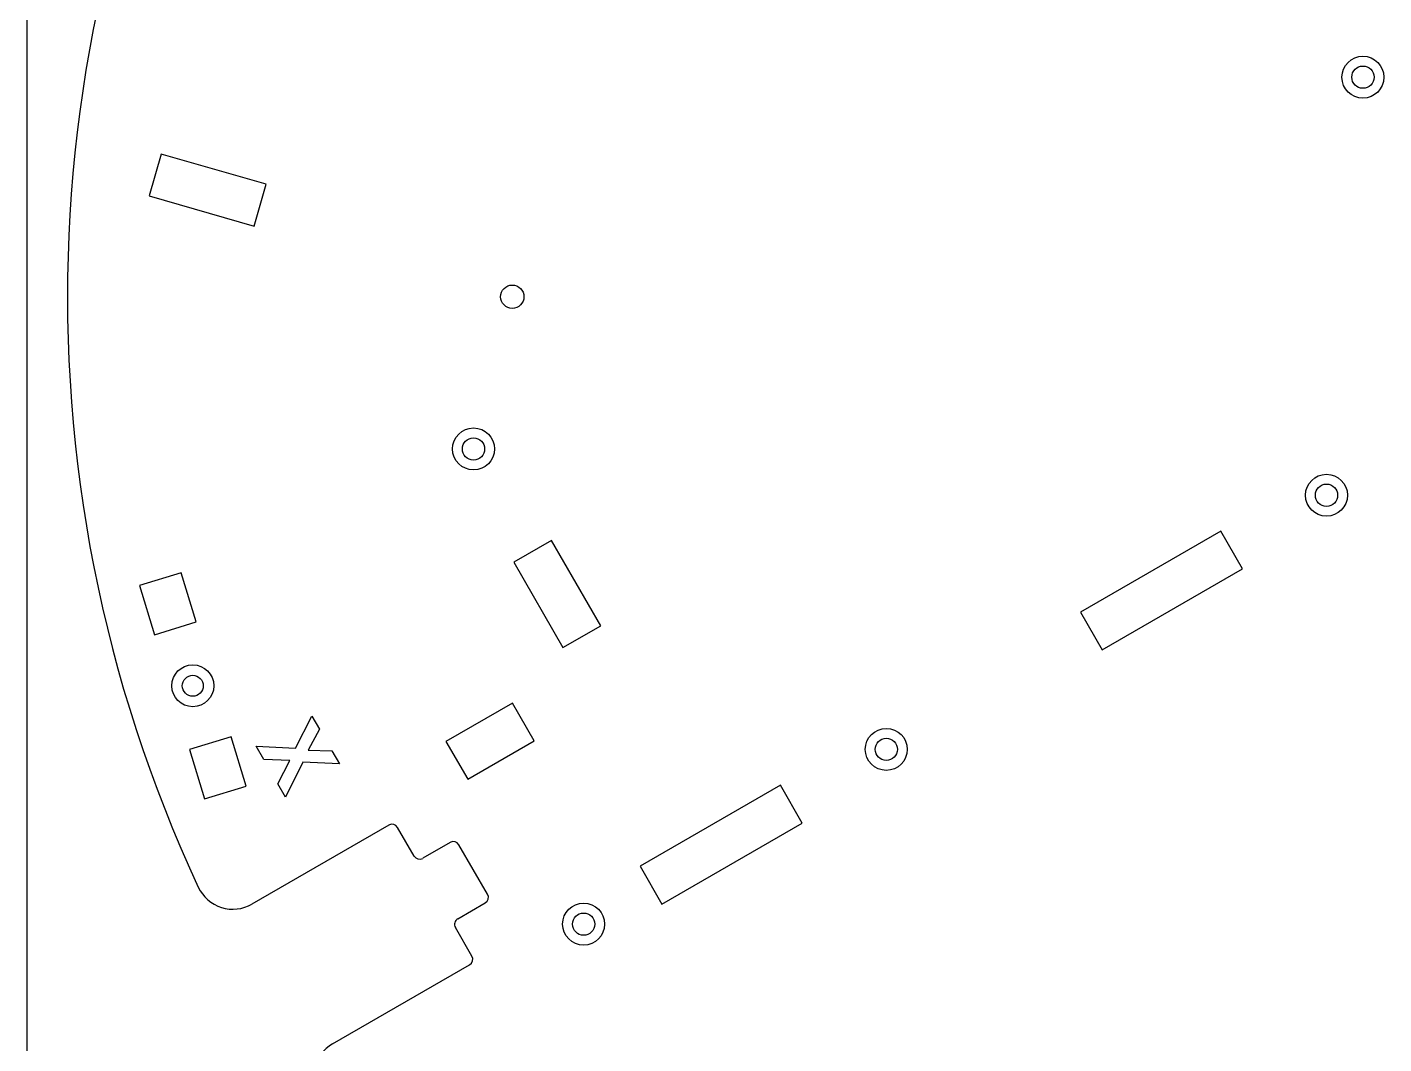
# Model space of a CAD drawing. Header units: inches. Extents: x -1316 to -504, y 751 to 1208.
# Drawn here: x -1316.5 to -1103, y 862.2 to 1022.2 of the extents above; entities that cross this region are included whole.
import ezdxf

# ---------------------------------------------------------------- set-up
doc = ezdxf.new("R2010")
doc.units = ezdxf.units.IN
doc.header["$MEASUREMENT"] = 0
doc.linetypes.add('Continuous2', pattern=[0])
for name, color, linetype in [('68343 AND 68344 CARRIAGE AND ARM PLATE', 1, 'Continuous'), ('68351 TABLE', 1, 'Continuous'), ('STOCK OUTLINE', 1, 'Continuous')]:
    doc.layers.add(name, color=color, linetype=linetype)

msp = doc.modelspace()

# ---------------------------------------------------------------- linework, layer by layer
at = {"layer": '68343 AND 68344 CARRIAGE AND ARM PLATE', "color": 5, "linetype": 'Continuous2', "lineweight": -3, "true_color": 0x0000ff}
msp.add_circle((-1240.12, 979.81), 1.84, dxfattribs=at)
at = {"layer": '68351 TABLE', "color": 5, "linetype": 'Continuous2', "lineweight": -3, "true_color": 0x0000ff}
for p, q in [((-1295.4, 1002.27), (-1297.29, 995.67)), ((-1278.86, 997.53), (-1295.4, 1002.27)), ((-1280.75, 990.93), (-1278.86, 997.53)), ((-1297.29, 995.67), (-1280.75, 990.93)), ((-1128.63, 942.92), (-1150.71, 930.17)), ((-1125.2, 936.98), (-1128.63, 942.92)), ((-1233.95, 941.46), (-1239.89, 938.03)), ((-1226.2, 928.04), (-1233.95, 941.46)), ((-1239.89, 938.03), (-1232.14, 924.61)), ((-1292.25, 936.37), (-1298.81, 934.36)), ((-1289.88, 928.62), (-1292.25, 936.37)), ((-1147.28, 924.23), (-1125.2, 936.98)), ((-1298.81, 934.36), (-1296.44, 926.62)), ((-1150.71, 930.17), (-1147.28, 924.23)), ((-1296.44, 926.62), (-1289.88, 928.62)), ((-1232.14, 924.61), (-1226.2, 928.04)), ((-1240.09, 915.87), (-1250.57, 909.82)), ((-1236.66, 909.93), (-1240.09, 915.87)), ((-1284.36, 910.55), (-1290.92, 908.54)), ((-1281.99, 902.8), (-1284.36, 910.55)), ((-1250.57, 909.82), (-1247.14, 903.88)), ((-1247.14, 903.88), (-1236.66, 909.93)), ((-1290.92, 908.54), (-1288.55, 900.8)), ((-1288.55, 900.8), (-1281.99, 902.8)), ((-1197.91, 902.92), (-1220, 890.17)), ((-1194.48, 896.98), (-1197.91, 902.92)), ((-1216.57, 884.23), (-1194.48, 896.98)), ((-1220, 890.17), (-1216.57, 884.23))]:
    msp.add_line(p, q, dxfattribs=at)
at = {"layer": '68351 TABLE', "color": 3, "linetype": 'Continuous2', "lineweight": -3, "true_color": 0x00ff00}
for p, q in [((-1274.23, 908.74), (-1271.65, 913.8)), ((-1270.48, 911.76), (-1272.25, 908.43)), ((-1271.65, 913.8), (-1270.48, 911.76)), ((-1280.44, 909.09), (-1274.23, 908.74)), ((-1279.23, 907), (-1280.44, 909.09)), ((-1272.25, 908.43), (-1268.5, 908.34)), ((-1268.5, 908.34), (-1267.33, 906.32)), ((-1275.14, 906.81), (-1279.23, 907)), ((-1277.02, 903.17), (-1275.14, 906.81)), ((-1273.07, 906.58), (-1275.81, 901.07)), ((-1267.33, 906.32), (-1273.07, 906.58)), ((-1275.81, 901.07), (-1277.02, 903.17))]:
    msp.add_line(p, q, dxfattribs=at)
at = {"layer": '68351 TABLE', "color": 1, "linetype": 'Continuous2', "lineweight": -3, "true_color": 0xff0000}
for p, q in [((-1259.54, 896.66), (-1281.09, 884.22)), ((-1255.58, 891.79), (-1258.18, 896.3)), ((-1249.88, 893.93), (-1254.21, 891.43)), ((-1244.02, 885.77), (-1248.52, 893.56)), ((-1248.71, 881.9), (-1244.38, 884.4)), ((-1246.48, 876.03), (-1249.08, 880.54)), ((-1268.39, 862.23), (-1246.84, 874.67))]:
    msp.add_line(p, q, dxfattribs=at)
at = {"layer": '68351 TABLE', "color": 3, "linetype": 'Continuous2', "lineweight": -3, "true_color": 0x00ff00}
for centre in [(-1106.25, 1014.36), (-1246.22, 955.85), (-1111.98, 948.57), (-1290.4, 918.58), (-1181.26, 908.57), (-1228.89, 881.07)]:
    msp.add_circle(centre, 3.3, dxfattribs=at)
at = {"layer": '68351 TABLE', "color": 5, "linetype": 'Continuous2', "lineweight": -3, "true_color": 0x0000ff}
for centre, radius in [((-1106.25, 1014.36), 1.75), ((-1246.22, 955.85), 1.75), ((-1111.98, 948.57), 1.75), ((-1290.4, 918.58), 1.65), ((-1181.26, 908.57), 1.75), ((-1228.89, 881.07), 1.75)]:
    msp.add_circle(centre, radius, dxfattribs=at)
at = {"layer": '68351 TABLE', "color": 1, "linetype": 'Continuous2', "lineweight": -3, "true_color": 0xff0000}
for centre, radius, start, end in [((-1090.12, 979.81), 220, 95.0131, 204.9869), ((-1259.04, 895.8), 1, 30, 120), ((-1249.38, 893.06), 1, 30, 120), ((-1254.71, 892.29), 1, 210, 300), ((-1284.09, 889.42), 6, 204.9869, 300), ((-1244.88, 885.27), 1, 300, 30), ((-1248.21, 881.04), 1, 120, 210), ((-1247.34, 875.53), 1, 300, 30), ((-1265.39, 857.03), 6, 120, 215.0131)]:
    msp.add_arc(centre, radius, start, end, dxfattribs=at)
at = {"layer": 'STOCK OUTLINE', "color": 2, "linetype": 'Continuous2', "lineweight": -3, "true_color": 0xffff00}
msp.add_line((-1316.47, 751.21), (-1316.47, 1208.41), dxfattribs=at)

doc.saveas('drawing.dxf')
